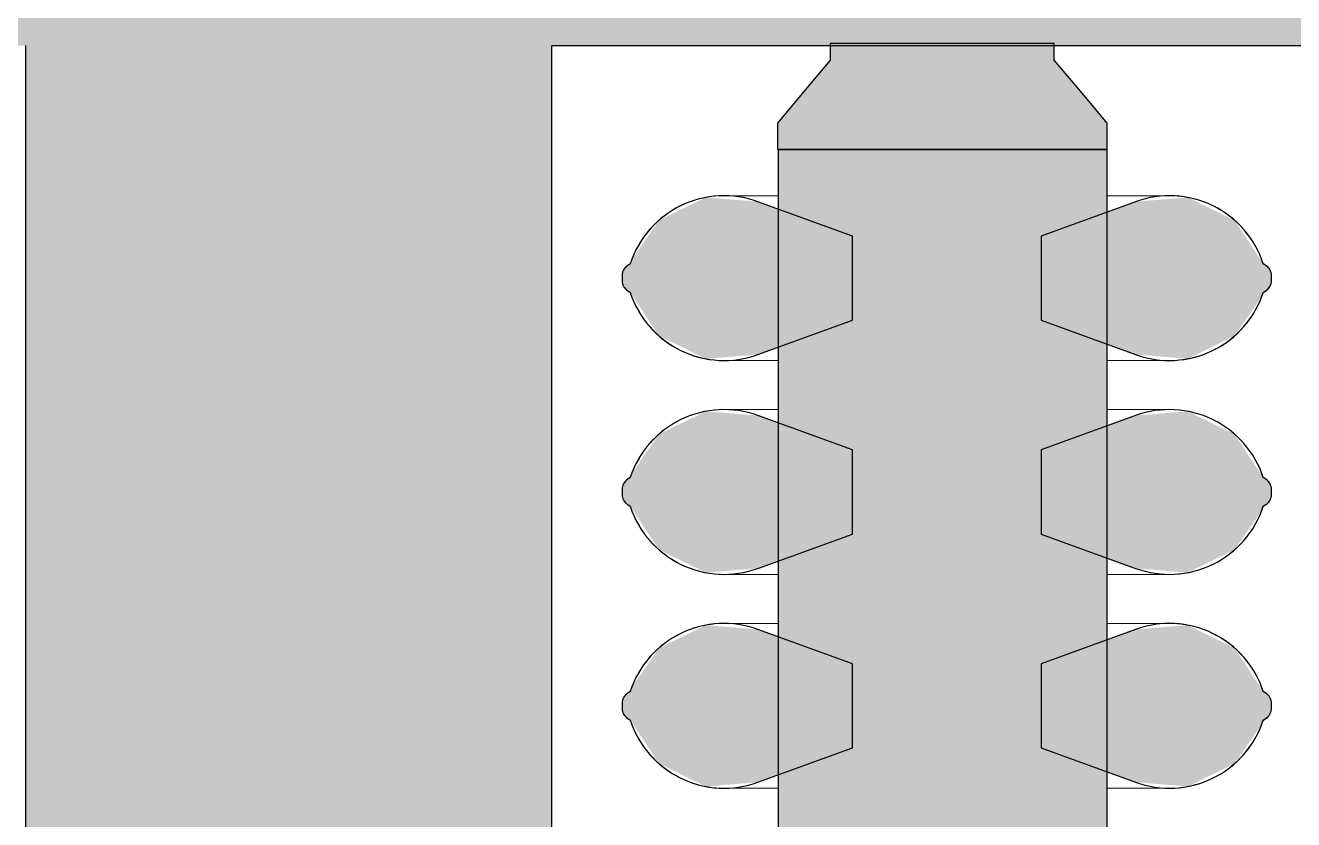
# Model space of a CAD drawing. Header units: inches. Extents: x -1176 to 1551, y -3558 to 978.
# Drawn here: x 1087.74 to 1107.01, y 555.25 to 567.32 of the extents above; entities that cross this region are included whole.
import ezdxf

# ---------------------------------------------------------------- set-up
doc = ezdxf.new("R2010")
doc.units = ezdxf.units.IN
doc.header["$MEASUREMENT"] = 0
doc.linetypes.add('Demolished', pattern=[0.1875, 0.125, -0.0625])
for name, color, linetype, lineweight in [('A-GENM', 13, 'Demolished', 9), ('A-WALL', 113, 'Continuous', 18), ('A-WALL-PATT', 111, 'Continuous', 18)]:
    doc.layers.add(name, color=color, linetype=linetype, lineweight=lineweight)

# ---------------------------------------------------------------- blocks, each defined once
blk = doc.blocks.new('Cast_Iron_Radiator_8182 - Cast_Iron_Radiator_8182-V45-1st Floor Demo')
at = {"layer": 'A-GENM', "linetype": 'Continuous'}
h = blk.add_hatch(color=7, dxfattribs=at)
h.paths.add_polyline_path([(8.476, -3.66), (8.411, -2.87), (7.889, -1.435), (6.611, -1.435), (6.089, -2.87), (6.024, -3.66), (6.371, -4.372), (7.057, -4.848), (7.124, -4.91), (7.287, -4.933), (7.376, -4.91), (7.574, -4.739), (8.129, -4.372)], flags=0)
h.paths.add_polyline_path([(8.476, 3.66), (8.129, 4.372), (7.443, 4.848), (7.376, 4.91), (7.213, 4.933), (7.124, 4.91), (7.032, 4.809), (6.371, 4.372), (6.024, 3.66), (6.089, 2.87), (6.611, 1.435), (7.889, 1.435), (8.411, 2.87)], flags=0)
h = blk.add_hatch(color=7, dxfattribs=at)
h.paths.add_polyline_path([(11.726, 3.66), (11.379, 4.372), (10.693, 4.848), (10.626, 4.91), (10.463, 4.933), (10.374, 4.91), (10.282, 4.809), (9.621, 4.372), (9.274, 3.66), (9.339, 2.87), (9.861, 1.435), (11.139, 1.435), (11.661, 2.87)], flags=0)
h.paths.add_polyline_path([(11.726, -3.66), (11.661, -2.87), (11.139, -1.435), (9.861, -1.435), (9.339, -2.87), (9.274, -3.66), (9.621, -4.372), (10.307, -4.848), (10.374, -4.91), (10.537, -4.933), (10.626, -4.91), (10.718, -4.809), (11.379, -4.372)], flags=0)
h = blk.add_hatch(color=7, dxfattribs=at)
h.paths.add_polyline_path([(14.976, -3.66), (14.911, -2.87), (14.389, -1.435), (13.111, -1.435), (12.589, -2.87), (12.524, -3.66), (12.871, -4.372), (13.557, -4.848), (13.624, -4.91), (13.787, -4.933), (13.876, -4.91), (13.968, -4.809), (14.629, -4.372)], flags=0)
h.paths.add_polyline_path([(14.976, 3.66), (14.629, 4.372), (13.943, 4.848), (13.876, 4.91), (13.713, 4.933), (13.624, 4.91), (13.532, 4.809), (12.871, 4.372), (12.524, 3.66), (12.589, 2.87), (13.111, 1.435), (14.389, 1.435), (14.911, 2.87)], flags=0)
for points in [[(15.702, 2.561), (-7.179, 2.561), (-7.179, -2.438), (15.702, -2.438), (15.702, 0.642)], [(17.314, 1.77), (17.064, 1.77), (16.106, 2.574), (15.702, 2.574), (15.702, -2.438), (16.106, -2.438), (17.064, -1.634), (17.314, -1.634), (17.314, 0.642)]]:
    blk.add_hatch(color=7, dxfattribs=at).paths.add_polyline_path(points, flags=0)
at = {"layer": 'A-GENM', "color": 8, "linetype": 'Continuous', "lineweight": 30}
for p, q in [((7.057, 4.848), (7.032, 4.809)), ((7.287, 4.933), (7.213, 4.933)), ((7.468, 4.809), (7.443, 4.848)), ((10.307, 4.848), (10.282, 4.809)), ((10.537, 4.933), (10.463, 4.933)), ((10.718, 4.809), (10.693, 4.848)), ((13.557, 4.848), (13.532, 4.809)), ((13.787, 4.933), (13.713, 4.933)), ((13.968, 4.809), (13.943, 4.848)), ((6.089, 2.87), (6.611, 1.435)), ((7.889, 1.435), (8.411, 2.87)), ((9.339, 2.87), (9.861, 1.435)), ((11.139, 1.435), (11.661, 2.87)), ((12.589, 2.87), (13.111, 1.435)), ((14.389, 1.435), (14.911, 2.87)), ((15.702, 2.561), (-7.179, 2.561)), ((16.106, 2.574), (15.702, 2.574)), ((15.702, 2.574), (15.702, -2.438)), ((15.702, -2.438), (15.702, 2.561)), ((17.314, 1.77), (17.064, 1.77)), ((17.314, -1.634), (17.314, 1.77)), ((6.611, 1.435), (7.889, 1.435)), ((9.861, 1.435), (11.139, 1.435)), ((13.111, 1.435), (14.389, 1.435)), ((6.611, -1.435), (6.089, -2.87)), ((7.889, -1.435), (6.611, -1.435)), ((8.411, -2.87), (7.889, -1.435)), ((9.861, -1.435), (9.339, -2.87)), ((11.139, -1.435), (9.861, -1.435)), ((11.661, -2.87), (11.139, -1.435)), ((13.111, -1.435), (12.589, -2.87)), ((14.389, -1.435), (13.111, -1.435)), ((14.911, -2.87), (14.389, -1.435)), ((17.064, -1.634), (17.314, -1.634)), ((-7.179, -2.438), (15.702, -2.438)), ((15.702, -2.438), (16.106, -2.438)), ((7.032, -4.809), (7.057, -4.848)), ((7.443, -4.848), (7.468, -4.809)), ((10.282, -4.809), (10.307, -4.848)), ((10.693, -4.848), (10.718, -4.809)), ((13.532, -4.809), (13.557, -4.848)), ((13.943, -4.848), (13.968, -4.809)), ((7.213, -4.933), (7.287, -4.933)), ((10.463, -4.933), (10.537, -4.933)), ((13.713, -4.933), (13.787, -4.933))]:
    blk.add_line(p, q, dxfattribs=at)
at = {"layer": 'A-GENM', "linetype": 'Continuous', "flags": 128}
for points in [[(7.057, 4.848), (7.062, 4.854), (7.066, 4.86), (7.071, 4.866), (7.075, 4.872), (7.081, 4.877), (7.086, 4.882), (7.091, 4.887), (7.097, 4.892), (7.103, 4.896), (7.109, 4.901), (7.115, 4.905), (7.122, 4.909), (7.128, 4.912), (7.135, 4.915), (7.142, 4.918), (7.149, 4.921), (7.156, 4.924), (7.163, 4.926), (7.17, 4.928), (7.177, 4.929), (7.184, 4.93), (7.192, 4.931), (7.199, 4.932), (7.207, 4.933), (7.213, 4.933)], [(7.287, 4.933), (7.294, 4.932), (7.302, 4.932), (7.309, 4.931), (7.317, 4.93), (7.324, 4.929), (7.331, 4.927), (7.338, 4.925), (7.345, 4.923), (7.352, 4.921), (7.359, 4.918), (7.366, 4.915), (7.373, 4.912), (7.379, 4.908), (7.386, 4.904), (7.392, 4.9), (7.398, 4.896), (7.404, 4.891), (7.409, 4.887), (7.415, 4.882), (7.42, 4.876), (7.425, 4.871), (7.43, 4.865), (7.435, 4.859), (7.439, 4.854), (7.443, 4.848)], [(10.307, 4.848), (10.312, 4.854), (10.316, 4.86), (10.321, 4.866), (10.325, 4.872), (10.331, 4.877), (10.336, 4.882), (10.341, 4.887), (10.347, 4.892), (10.353, 4.896), (10.359, 4.901), (10.365, 4.905), (10.372, 4.909), (10.378, 4.912), (10.385, 4.915), (10.392, 4.918), (10.399, 4.921), (10.406, 4.924), (10.413, 4.926), (10.42, 4.928), (10.427, 4.929), (10.434, 4.93), (10.442, 4.931), (10.449, 4.932), (10.457, 4.933), (10.463, 4.933)], [(10.537, 4.933), (10.544, 4.932), (10.552, 4.932), (10.559, 4.931), (10.567, 4.93), (10.574, 4.929), (10.581, 4.927), (10.588, 4.925), (10.595, 4.923), (10.602, 4.921), (10.609, 4.918), (10.616, 4.915), (10.623, 4.912), (10.629, 4.908), (10.636, 4.904), (10.642, 4.9), (10.648, 4.896), (10.654, 4.891), (10.659, 4.887), (10.665, 4.882), (10.67, 4.876), (10.675, 4.871), (10.68, 4.865), (10.685, 4.859), (10.689, 4.854), (10.693, 4.848)], [(13.557, 4.848), (13.562, 4.854), (13.566, 4.86), (13.571, 4.866), (13.575, 4.872), (13.581, 4.877), (13.586, 4.882), (13.591, 4.887), (13.597, 4.892), (13.603, 4.896), (13.609, 4.901), (13.615, 4.905), (13.622, 4.909), (13.628, 4.912), (13.635, 4.915), (13.642, 4.918), (13.649, 4.921), (13.656, 4.924), (13.663, 4.926), (13.67, 4.928), (13.677, 4.929), (13.684, 4.93), (13.692, 4.931), (13.699, 4.932), (13.707, 4.933), (13.713, 4.933)], [(13.787, 4.933), (13.794, 4.932), (13.802, 4.932), (13.809, 4.931), (13.817, 4.93), (13.824, 4.929), (13.831, 4.927), (13.838, 4.925), (13.845, 4.923), (13.852, 4.921), (13.859, 4.918), (13.866, 4.915), (13.873, 4.912), (13.879, 4.908), (13.886, 4.904), (13.892, 4.9), (13.898, 4.896), (13.904, 4.891), (13.909, 4.887), (13.915, 4.882), (13.92, 4.876), (13.925, 4.871), (13.93, 4.865), (13.935, 4.859), (13.939, 4.854), (13.943, 4.848)], [(5.998, 3.383), (5.999, 3.443), (6.003, 3.503), (6.009, 3.563), (6.017, 3.622), (6.028, 3.681), (6.041, 3.74), (6.057, 3.798), (6.074, 3.855), (6.094, 3.911), (6.117, 3.967), (6.141, 4.022), (6.168, 4.076), (6.196, 4.128), (6.227, 4.18), (6.26, 4.23), (6.295, 4.279), (6.332, 4.326), (6.37, 4.372), (6.411, 4.416), (6.453, 4.459), (6.497, 4.5), (6.542, 4.539), (6.589, 4.576), (6.638, 4.612), (6.688, 4.645), (6.739, 4.677), (6.791, 4.706), (6.845, 4.733), (6.899, 4.758), (6.955, 4.781), (7.011, 4.802), (7.032, 4.809)], [(7.468, 4.809), (7.525, 4.789), (7.581, 4.767), (7.635, 4.743), (7.689, 4.716), (7.742, 4.688), (7.794, 4.657), (7.844, 4.624), (7.893, 4.59), (7.941, 4.553), (7.987, 4.515), (8.031, 4.474), (8.074, 4.432), (8.115, 4.389), (8.154, 4.343), (8.192, 4.296), (8.227, 4.248), (8.261, 4.198), (8.293, 4.147), (8.322, 4.095), (8.349, 4.042), (8.375, 3.987), (8.398, 3.932), (8.419, 3.876), (8.437, 3.819), (8.453, 3.761), (8.467, 3.703), (8.479, 3.644), (8.488, 3.585), (8.495, 3.525), (8.5, 3.465), (8.502, 3.405), (8.502, 3.383)], [(9.248, 3.383), (9.249, 3.443), (9.253, 3.503), (9.259, 3.563), (9.267, 3.622), (9.278, 3.681), (9.291, 3.74), (9.307, 3.798), (9.324, 3.855), (9.344, 3.911), (9.367, 3.967), (9.391, 4.022), (9.418, 4.076), (9.446, 4.128), (9.477, 4.18), (9.51, 4.23), (9.545, 4.279), (9.582, 4.326), (9.62, 4.372), (9.661, 4.416), (9.703, 4.459), (9.747, 4.5), (9.792, 4.539), (9.839, 4.576), (9.888, 4.612), (9.938, 4.645), (9.989, 4.677), (10.041, 4.706), (10.095, 4.733), (10.149, 4.758), (10.205, 4.781), (10.261, 4.802), (10.282, 4.809)], [(10.718, 4.809), (10.775, 4.789), (10.831, 4.767), (10.885, 4.743), (10.939, 4.716), (10.992, 4.688), (11.044, 4.657), (11.094, 4.624), (11.143, 4.59), (11.191, 4.553), (11.237, 4.515), (11.281, 4.474), (11.324, 4.432), (11.365, 4.389), (11.404, 4.343), (11.442, 4.296), (11.477, 4.248), (11.511, 4.198), (11.543, 4.147), (11.572, 4.095), (11.599, 4.042), (11.625, 3.987), (11.648, 3.932), (11.669, 3.876), (11.687, 3.819), (11.703, 3.761), (11.717, 3.703), (11.729, 3.644), (11.738, 3.585), (11.745, 3.525), (11.75, 3.465), (11.752, 3.405), (11.752, 3.383)], [(12.498, 3.383), (12.499, 3.443), (12.503, 3.503), (12.509, 3.563), (12.517, 3.622), (12.528, 3.681), (12.541, 3.74), (12.557, 3.798), (12.574, 3.855), (12.594, 3.911), (12.617, 3.967), (12.641, 4.022), (12.668, 4.076), (12.696, 4.128), (12.727, 4.18), (12.76, 4.23), (12.795, 4.279), (12.832, 4.326), (12.87, 4.372), (12.911, 4.416), (12.953, 4.459), (12.997, 4.5), (13.042, 4.539), (13.089, 4.576), (13.138, 4.612), (13.188, 4.645), (13.239, 4.677), (13.291, 4.706), (13.345, 4.733), (13.399, 4.758), (13.455, 4.781), (13.511, 4.802), (13.532, 4.809)], [(13.968, 4.809), (14.025, 4.789), (14.081, 4.767), (14.135, 4.743), (14.189, 4.716), (14.242, 4.688), (14.294, 4.657), (14.344, 4.624), (14.393, 4.59), (14.441, 4.553), (14.487, 4.515), (14.531, 4.474), (14.574, 4.432), (14.615, 4.389), (14.654, 4.343), (14.692, 4.296), (14.727, 4.248), (14.761, 4.198), (14.793, 4.147), (14.822, 4.095), (14.849, 4.042), (14.875, 3.987), (14.898, 3.932), (14.919, 3.876), (14.937, 3.819), (14.953, 3.761), (14.967, 3.703), (14.979, 3.644), (14.988, 3.585), (14.995, 3.525), (15, 3.465), (15.002, 3.405), (15.002, 3.383)], [(5.998, 2.571), (5.998, 2.642), (5.998, 2.71), (5.998, 2.775), (5.998, 2.837), (5.998, 2.896), (5.998, 2.952), (5.998, 3.005), (5.998, 3.055), (5.998, 3.102), (5.998, 3.145), (5.998, 3.185), (5.998, 3.221), (5.998, 3.254), (5.998, 3.283), (5.998, 3.309), (5.998, 3.33), (5.998, 3.348), (5.998, 3.363), (5.998, 3.373), (5.998, 3.38), (5.998, 3.383), (5.998, 3.383)], [(8.502, 3.383), (8.502, 3.381), (8.502, 3.375), (8.502, 3.366), (8.502, 3.353), (8.502, 3.336), (8.502, 3.315), (8.502, 3.29), (8.502, 3.262), (8.502, 3.23), (8.502, 3.195), (8.502, 3.156), (8.502, 3.114), (8.502, 3.068), (8.502, 3.019), (8.502, 2.967), (8.502, 2.911), (8.502, 2.853), (8.502, 2.792), (8.502, 2.727), (8.502, 2.66), (8.502, 2.591), (8.502, 2.561)], [(9.248, 2.571), (9.248, 2.642), (9.248, 2.71), (9.248, 2.775), (9.248, 2.837), (9.248, 2.896), (9.248, 2.952), (9.248, 3.005), (9.248, 3.055), (9.248, 3.102), (9.248, 3.145), (9.248, 3.185), (9.248, 3.221), (9.248, 3.254), (9.248, 3.283), (9.248, 3.309), (9.248, 3.33), (9.248, 3.348), (9.248, 3.363), (9.248, 3.373), (9.248, 3.38), (9.248, 3.383), (9.248, 3.383)], [(11.752, 3.383), (11.752, 3.381), (11.752, 3.375), (11.752, 3.366), (11.752, 3.353), (11.752, 3.336), (11.752, 3.315), (11.752, 3.29), (11.752, 3.262), (11.752, 3.23), (11.752, 3.195), (11.752, 3.156), (11.752, 3.114), (11.752, 3.068), (11.752, 3.019), (11.752, 2.967), (11.752, 2.911), (11.752, 2.853), (11.752, 2.792), (11.752, 2.727), (11.752, 2.66), (11.752, 2.591), (11.752, 2.561)], [(12.498, 2.571), (12.498, 2.642), (12.498, 2.71), (12.498, 2.775), (12.498, 2.837), (12.498, 2.896), (12.498, 2.952), (12.498, 3.005), (12.498, 3.055), (12.498, 3.102), (12.498, 3.145), (12.498, 3.185), (12.498, 3.221), (12.498, 3.254), (12.498, 3.283), (12.498, 3.309), (12.498, 3.33), (12.498, 3.348), (12.498, 3.363), (12.498, 3.373), (12.498, 3.38), (12.498, 3.383), (12.498, 3.383)], [(15.002, 3.383), (15.002, 3.381), (15.002, 3.375), (15.002, 3.366), (15.002, 3.353), (15.002, 3.336), (15.002, 3.315), (15.002, 3.29), (15.002, 3.262), (15.002, 3.23), (15.002, 3.195), (15.002, 3.156), (15.002, 3.114), (15.002, 3.068), (15.002, 3.019), (15.002, 2.967), (15.002, 2.911), (15.002, 2.853), (15.002, 2.792), (15.002, 2.727), (15.002, 2.66), (15.002, 2.591), (15.002, 2.561)], [(5.998, -3.383), (5.998, -3.381), (5.998, -3.375), (5.998, -3.366), (5.998, -3.353), (5.998, -3.336), (5.998, -3.315), (5.998, -3.29), (5.998, -3.262), (5.998, -3.23), (5.998, -3.195), (5.998, -3.156), (5.998, -3.114), (5.998, -3.068), (5.998, -3.019), (5.998, -2.967), (5.998, -2.911), (5.998, -2.853), (5.998, -2.792), (5.998, -2.727), (5.998, -2.66), (5.998, -2.591), (5.998, -2.518), (5.998, -2.444)], [(8.502, -2.438), (8.502, -2.498), (8.502, -2.571), (8.502, -2.642), (8.502, -2.71), (8.502, -2.775), (8.502, -2.837), (8.502, -2.896), (8.502, -2.952), (8.502, -3.005), (8.502, -3.055), (8.502, -3.102), (8.502, -3.145), (8.502, -3.185), (8.502, -3.221), (8.502, -3.254), (8.502, -3.283), (8.502, -3.309), (8.502, -3.33), (8.502, -3.348), (8.502, -3.363), (8.502, -3.373), (8.502, -3.38), (8.502, -3.383), (8.502, -3.383)], [(9.248, -3.383), (9.248, -3.381), (9.248, -3.375), (9.248, -3.366), (9.248, -3.353), (9.248, -3.336), (9.248, -3.315), (9.248, -3.29), (9.248, -3.262), (9.248, -3.23), (9.248, -3.195), (9.248, -3.156), (9.248, -3.114), (9.248, -3.068), (9.248, -3.019), (9.248, -2.967), (9.248, -2.911), (9.248, -2.853), (9.248, -2.792), (9.248, -2.727), (9.248, -2.66), (9.248, -2.591), (9.248, -2.518), (9.248, -2.444)], [(11.752, -2.438), (11.752, -2.498), (11.752, -2.571), (11.752, -2.642), (11.752, -2.71), (11.752, -2.775), (11.752, -2.837), (11.752, -2.896), (11.752, -2.952), (11.752, -3.005), (11.752, -3.055), (11.752, -3.102), (11.752, -3.145), (11.752, -3.185), (11.752, -3.221), (11.752, -3.254), (11.752, -3.283), (11.752, -3.309), (11.752, -3.33), (11.752, -3.348), (11.752, -3.363), (11.752, -3.373), (11.752, -3.38), (11.752, -3.383), (11.752, -3.383)], [(12.498, -3.383), (12.498, -3.381), (12.498, -3.375), (12.498, -3.366), (12.498, -3.353), (12.498, -3.336), (12.498, -3.315), (12.498, -3.29), (12.498, -3.262), (12.498, -3.23), (12.498, -3.195), (12.498, -3.156), (12.498, -3.114), (12.498, -3.068), (12.498, -3.019), (12.498, -2.967), (12.498, -2.911), (12.498, -2.853), (12.498, -2.792), (12.498, -2.727), (12.498, -2.66), (12.498, -2.591), (12.498, -2.518), (12.498, -2.444)], [(15.002, -2.438), (15.002, -2.498), (15.002, -2.571), (15.002, -2.642), (15.002, -2.71), (15.002, -2.775), (15.002, -2.837), (15.002, -2.896), (15.002, -2.952), (15.002, -3.005), (15.002, -3.055), (15.002, -3.102), (15.002, -3.145), (15.002, -3.185), (15.002, -3.221), (15.002, -3.254), (15.002, -3.283), (15.002, -3.309), (15.002, -3.33), (15.002, -3.348), (15.002, -3.363), (15.002, -3.373), (15.002, -3.38), (15.002, -3.383), (15.002, -3.383)], [(7.032, -4.809), (6.975, -4.789), (6.919, -4.767), (6.865, -4.743), (6.811, -4.716), (6.758, -4.688), (6.706, -4.657), (6.656, -4.624), (6.607, -4.59), (6.559, -4.553), (6.513, -4.515), (6.469, -4.474), (6.426, -4.432), (6.385, -4.389), (6.346, -4.343), (6.308, -4.296), (6.273, -4.248), (6.239, -4.198), (6.207, -4.147), (6.178, -4.095), (6.151, -4.042), (6.125, -3.987), (6.102, -3.932), (6.081, -3.876), (6.063, -3.819), (6.047, -3.761), (6.033, -3.703), (6.021, -3.644), (6.012, -3.585), (6.005, -3.525), (6, -3.465), (5.998, -3.405), (5.998, -3.383)], [(8.502, -3.383), (8.501, -3.443), (8.497, -3.503), (8.491, -3.563), (8.483, -3.622), (8.472, -3.681), (8.459, -3.74), (8.443, -3.798), (8.426, -3.855), (8.406, -3.911), (8.383, -3.967), (8.359, -4.022), (8.332, -4.076), (8.304, -4.128), (8.273, -4.18), (8.24, -4.23), (8.205, -4.279), (8.168, -4.326), (8.13, -4.372), (8.089, -4.416), (8.047, -4.459), (8.003, -4.5), (7.958, -4.539), (7.911, -4.576), (7.862, -4.612), (7.812, -4.645), (7.761, -4.677), (7.709, -4.706), (7.655, -4.733), (7.601, -4.758), (7.545, -4.781), (7.489, -4.802), (7.468, -4.809)], [(10.282, -4.809), (10.225, -4.789), (10.169, -4.767), (10.115, -4.743), (10.061, -4.716), (10.008, -4.688), (9.956, -4.657), (9.906, -4.624), (9.857, -4.59), (9.809, -4.553), (9.763, -4.515), (9.719, -4.474), (9.676, -4.432), (9.635, -4.389), (9.596, -4.343), (9.558, -4.296), (9.523, -4.248), (9.489, -4.198), (9.457, -4.147), (9.428, -4.095), (9.401, -4.042), (9.375, -3.987), (9.352, -3.932), (9.331, -3.876), (9.313, -3.819), (9.297, -3.761), (9.283, -3.703), (9.271, -3.644), (9.262, -3.585), (9.255, -3.525), (9.25, -3.465), (9.248, -3.405), (9.248, -3.383)], [(11.752, -3.383), (11.751, -3.443), (11.747, -3.503), (11.741, -3.563), (11.733, -3.622), (11.722, -3.681), (11.709, -3.74), (11.693, -3.798), (11.676, -3.855), (11.656, -3.911), (11.633, -3.967), (11.609, -4.022), (11.582, -4.076), (11.554, -4.128), (11.523, -4.18), (11.49, -4.23), (11.455, -4.279), (11.418, -4.326), (11.38, -4.372), (11.339, -4.416), (11.297, -4.459), (11.253, -4.5), (11.208, -4.539), (11.161, -4.576), (11.112, -4.612), (11.062, -4.645), (11.011, -4.677), (10.959, -4.706), (10.905, -4.733), (10.851, -4.758), (10.795, -4.781), (10.739, -4.802), (10.718, -4.809)], [(13.532, -4.809), (13.475, -4.789), (13.419, -4.767), (13.365, -4.743), (13.311, -4.716), (13.258, -4.688), (13.206, -4.657), (13.156, -4.624), (13.107, -4.59), (13.059, -4.553), (13.013, -4.515), (12.969, -4.474), (12.926, -4.432), (12.885, -4.389), (12.846, -4.343), (12.808, -4.296), (12.773, -4.248), (12.739, -4.198), (12.707, -4.147), (12.678, -4.095), (12.651, -4.042), (12.625, -3.987), (12.602, -3.932), (12.581, -3.876), (12.563, -3.819), (12.547, -3.761), (12.533, -3.703), (12.521, -3.644), (12.512, -3.585), (12.505, -3.525), (12.5, -3.465), (12.498, -3.405), (12.498, -3.383)], [(15.002, -3.383), (15.001, -3.443), (14.997, -3.503), (14.991, -3.563), (14.983, -3.622), (14.972, -3.681), (14.959, -3.74), (14.943, -3.798), (14.926, -3.855), (14.906, -3.911), (14.883, -3.967), (14.859, -4.022), (14.832, -4.076), (14.804, -4.128), (14.773, -4.18), (14.74, -4.23), (14.705, -4.279), (14.668, -4.326), (14.63, -4.372), (14.589, -4.416), (14.547, -4.459), (14.503, -4.5), (14.458, -4.539), (14.411, -4.576), (14.362, -4.612), (14.312, -4.645), (14.261, -4.677), (14.209, -4.706), (14.155, -4.733), (14.101, -4.758), (14.045, -4.781), (13.989, -4.802), (13.968, -4.809)], [(7.213, -4.933), (7.206, -4.932), (7.198, -4.932), (7.191, -4.931), (7.183, -4.93), (7.176, -4.929), (7.169, -4.927), (7.162, -4.925), (7.155, -4.923), (7.148, -4.921), (7.141, -4.918), (7.134, -4.915), (7.127, -4.912), (7.121, -4.908), (7.114, -4.904), (7.108, -4.9), (7.102, -4.896), (7.096, -4.891), (7.091, -4.887), (7.085, -4.882), (7.08, -4.876), (7.075, -4.871), (7.07, -4.865), (7.065, -4.859), (7.061, -4.854), (7.057, -4.848)], [(7.443, -4.848), (7.438, -4.854), (7.434, -4.86), (7.429, -4.866), (7.425, -4.872), (7.419, -4.877), (7.414, -4.882), (7.409, -4.887), (7.403, -4.892), (7.397, -4.896), (7.391, -4.901), (7.385, -4.905), (7.378, -4.909), (7.372, -4.912), (7.365, -4.915), (7.358, -4.918), (7.351, -4.921), (7.344, -4.924), (7.337, -4.926), (7.33, -4.928), (7.323, -4.929), (7.316, -4.93), (7.308, -4.931), (7.301, -4.932), (7.293, -4.933), (7.287, -4.933)], [(10.463, -4.933), (10.456, -4.932), (10.448, -4.932), (10.441, -4.931), (10.433, -4.93), (10.426, -4.929), (10.419, -4.927), (10.412, -4.925), (10.405, -4.923), (10.398, -4.921), (10.391, -4.918), (10.384, -4.915), (10.377, -4.912), (10.371, -4.908), (10.364, -4.904), (10.358, -4.9), (10.352, -4.896), (10.346, -4.891), (10.341, -4.887), (10.335, -4.882), (10.33, -4.876), (10.325, -4.871), (10.32, -4.865), (10.315, -4.859), (10.311, -4.854), (10.307, -4.848)], [(10.693, -4.848), (10.688, -4.854), (10.684, -4.86), (10.679, -4.866), (10.675, -4.872), (10.669, -4.877), (10.664, -4.882), (10.659, -4.887), (10.653, -4.892), (10.647, -4.896), (10.641, -4.901), (10.635, -4.905), (10.628, -4.909), (10.622, -4.912), (10.615, -4.915), (10.608, -4.918), (10.601, -4.921), (10.594, -4.924), (10.587, -4.926), (10.58, -4.928), (10.573, -4.929), (10.566, -4.93), (10.558, -4.931), (10.551, -4.932), (10.543, -4.933), (10.537, -4.933)], [(13.713, -4.933), (13.706, -4.932), (13.698, -4.932), (13.691, -4.931), (13.683, -4.93), (13.676, -4.929), (13.669, -4.927), (13.662, -4.925), (13.655, -4.923), (13.648, -4.921), (13.641, -4.918), (13.634, -4.915), (13.627, -4.912), (13.621, -4.908), (13.614, -4.904), (13.608, -4.9), (13.602, -4.896), (13.596, -4.891), (13.591, -4.887), (13.585, -4.882), (13.58, -4.876), (13.575, -4.871), (13.57, -4.865), (13.565, -4.859), (13.561, -4.854), (13.557, -4.848)], [(13.943, -4.848), (13.938, -4.854), (13.934, -4.86), (13.929, -4.866), (13.925, -4.872), (13.919, -4.877), (13.914, -4.882), (13.909, -4.887), (13.903, -4.892), (13.897, -4.896), (13.891, -4.901), (13.885, -4.905), (13.878, -4.909), (13.872, -4.912), (13.865, -4.915), (13.858, -4.918), (13.851, -4.921), (13.844, -4.924), (13.837, -4.926), (13.83, -4.928), (13.823, -4.929), (13.816, -4.93), (13.808, -4.931), (13.801, -4.932), (13.793, -4.933), (13.787, -4.933)]]:
    blk.add_lwpolyline(points, dxfattribs=at)
at = {"layer": 'A-GENM', "color": 8, "linetype": 'Continuous', "lineweight": 30, "flags": 128}
for points in [[(17.064, 1.77), (16.585, 2.172), (16.106, 2.574)], [(16.106, -2.438), (16.585, -2.036), (17.064, -1.634)]]:
    blk.add_lwpolyline(points, dxfattribs=at)
at = {"layer": 'A-GENM', "color": 8, "linetype": 'Continuous', "lineweight": 30}
for centre, radius, start, end in [((7.213, 4.747), 0.186, 90, 147), ((7.287, 4.747), 0.186, 33, 90), ((10.463, 4.747), 0.186, 90, 147), ((10.537, 4.747), 0.186, 33, 90), ((13.713, 4.747), 0.186, 90, 147), ((13.787, 4.747), 0.186, 33, 90), ((7.498, 3.383), 1.5, 108.1106, 200), ((7.002, 3.383), 1.5, 340, 71.8894), ((10.748, 3.383), 1.5, 108.1106, 200), ((10.252, 3.383), 1.5, 340, 71.8894), ((13.998, 3.383), 1.5, 108.1106, 200), ((13.502, 3.383), 1.5, 340, 71.8894), ((7.498, -3.383), 1.5, 160, 251.8894), ((7.002, -3.383), 1.5, 288.1106, 20), ((10.748, -3.383), 1.5, 160, 251.8894), ((10.252, -3.383), 1.5, 288.1106, 20), ((13.998, -3.383), 1.5, 160, 251.8894), ((13.502, -3.383), 1.5, 288.1106, 20), ((7.213, -4.747), 0.186, 213, 270), ((7.287, -4.747), 0.186, 270, 327), ((10.463, -4.747), 0.186, 213, 270), ((10.537, -4.747), 0.186, 270, 327), ((13.713, -4.747), 0.186, 213, 270), ((13.787, -4.747), 0.186, 270, 327)]:
    blk.add_arc(centre, radius, start, end, dxfattribs=at)

msp = doc.modelspace()

# ---------------------------------------------------------------- hatches: boundary and pattern name
at = {"layer": 'A-WALL-PATT', "lineweight": 9}
h = msp.add_hatch(color=7, dxfattribs=at)
h.paths.add_polyline_path([(1095.737, 567.009), (1130.197, 567.009), (1130.197, 589.009), (1068.645, 589.009), (1068.645, 567.009), (1088.719, 567.009)], flags=0)
h.paths.add_polyline_path([(1211.237, 567.009), (1211.237, 589.009), (1167.697, 589.009), (1167.697, 567.009), (1200.237, 567.009)], flags=0)
h.paths.add_polyline_path([(982.932, 567.009), (1031.145, 567.009), (1031.145, 589.009), (977.592, 589.009), (977.592, 567.009)], flags=0)
h.paths.add_polyline_path([(888.899, 567.009), (940.092, 567.009), (940.092, 589.009), (874.539, 589.009), (874.539, 567.009), (877.145, 567.009)], flags=0)
h.paths.add_polyline_path([(783.486, 567.009), (837.039, 567.009), (837.039, 589.009), (783.486, 589.009), (783.486, 580.227)], flags=0)
h.paths.add_polyline_path([(700.834, 567.009), (745.986, 567.009), (745.986, 589.009), (682.433, 589.009), (682.433, 567.009), (692.776, 567.009)], flags=0)
h.paths.add_polyline_path([(512.768, 567.009), (539.026, 567.009), (539.026, 589.009), (480.776, 589.009), (480.776, 567.009)], flags=0)
h.paths.add_polyline_path([(644.933, 567.009), (644.933, 589.009), (576.526, 589.009), (576.526, 567.009), (606.801, 567.009)], flags=0)
msp.add_hatch(color=7, dxfattribs=at).paths.add_polyline_path([(1087.737, 436.759), (1095.737, 436.759), (1095.737, 567.009), (1087.737, 567.009), (1087.737, 442.759)], flags=0)

# ---------------------------------------------------------------- linework, layer by layer
at = {"layer": 'A-WALL', "color": 8, "lineweight": 30}
for p, q in [((1087.737, 567.009), (1087.737, 524.759)), ((1095.737, 567.009), (1130.197, 567.009)), ((1095.737, 435.259), (1095.737, 567.009))]:
    msp.add_line(p, q, dxfattribs=at)

# ---------------------------------------------------------------- block references
at = {"layer": 'A-GENM', "linetype": 'Continuous', "rotation": 90.00000000000024}
msp.add_blockref('Cast_Iron_Radiator_8182 - Cast_Iron_Radiator_8182-V45-1st Floor Demo', (1101.737, 549.725), dxfattribs=at)

doc.saveas('drawing.dxf')
